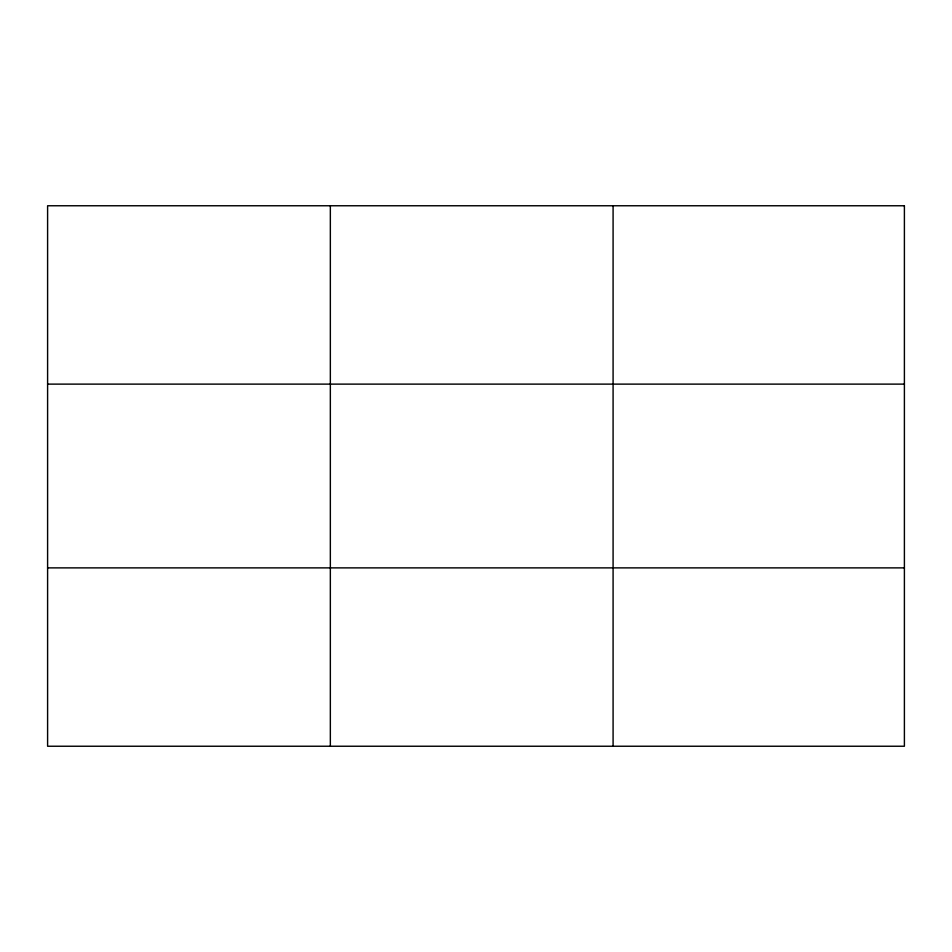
<?xml version="1.0" encoding="UTF-8"?>
<svg xmlns="http://www.w3.org/2000/svg" width="952" height="952" viewBox="0 0 952 952"><rect width="100%" height="100%" fill="white"/><g stroke="black" fill="none" stroke-linecap="round" stroke-linejoin="round"><path stroke-width="1.43" d="M330.344 746.237L330.344 205.763M613.088 746.237L613.088 205.763M47.6 384.12L904.4 384.12M47.6 567.88L904.4 567.88M904.4 205.763L904.4 746.237L47.6 746.237L47.6 205.763L904.4 205.763"/></g></svg>
